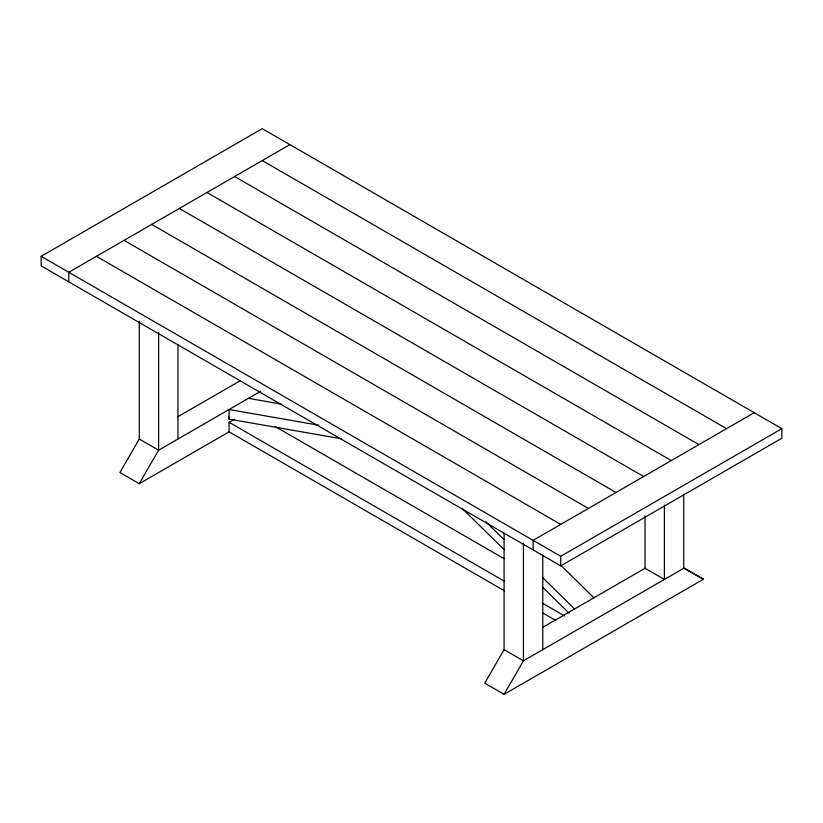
<?xml version="1.0" encoding="UTF-8"?>
<svg xmlns="http://www.w3.org/2000/svg" width="823" height="823" viewBox="0 0 823 823"><rect width="100%" height="100%" fill="white"/><g stroke="black" fill="none" stroke-linecap="round" stroke-linejoin="round"><path stroke-width="1.23" d="M139.262 321.289L139.262 439.029L119.921 472.536L139.262 483.708L229.092 431.849L504.581 590.904M139.262 483.708L158.613 450.191L158.613 332.461M504.088 533.201L504.088 649.656L484.737 683.162L504.088 694.334L703.47 579.217L684.129 568.045L523.438 660.828L504.088 694.334M41.15 256.323L262.259 128.666L781.85 428.649L781.85 438.227L560.741 565.885L41.15 265.891L41.15 256.323L560.741 556.307L781.85 428.649M289.891 144.622L68.793 272.279L68.793 281.847M177.408 417.004L240.419 380.627M260.665 391.275L158.613 450.191L139.262 439.029M229.092 431.849L229.092 422.271L234.462 419.164M754.207 412.693L533.109 540.351L533.109 549.918M542.326 627.579L645.037 568.271L664.387 579.443L664.387 505.219M248.433 398.332L281.363 404.114M318.995 425.285L229.092 409.504L229.092 419.082L341.308 438.772M703.47 579.217L683.738 568.271L683.738 494.057M262.259 160.578L726.575 428.649M234.617 176.534L698.933 444.605M206.974 192.489L671.301 460.561M179.342 208.445L643.658 476.527M151.699 224.412L616.026 492.483M124.067 240.367L588.383 508.439M96.425 256.323L560.741 524.395M275.098 426.499L503.933 558.611M229.092 422.271L504.581 581.326M542.347 603.136L564.568 615.954M542.347 612.703L555.679 620.398M504.088 649.656L523.438 660.828L523.438 543.087M462.145 508.46L504.19 549.63M542.573 587.221L569.084 613.166M560.967 565.422L593.908 597.796M485.807 521.741L504.108 539.734M542.542 577.499L574.567 608.969M228.516 416.85L229.092 419.082M645.037 515.805L645.037 568.271M560.741 556.307L560.741 565.885M542.779 554.959L542.779 649.656M177.963 344.323L177.963 439.029"/></g></svg>
